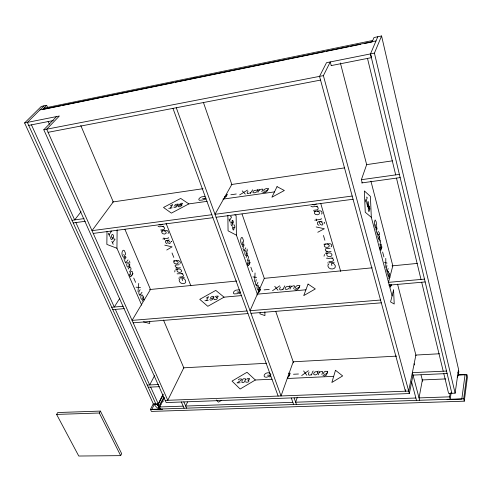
<?xml version="1.0" encoding="UTF-8"?>
<svg xmlns="http://www.w3.org/2000/svg" width="492" height="492" viewBox="0 0 492 492"><rect width="100%" height="100%" fill="white"/><g stroke="black" fill="none" stroke-linecap="round" stroke-linejoin="round"><path stroke-width="0.74" d="M149.709 321.264L149.703 323.472L143.43 321.866M243.558 242.427L243.558 240.748L242.482 237.765L241.75 237.402L241.068 238.128C240.293 240.403 240.52 243.312 242.23 245.102L242.857 243.835L242.156 241.83M141.714 305.138L116.942 248.251L117.127 229.764M177.04 269.622L177.028 270.932L178.024 272.076L179.943 272.445L181.474 271.713L181.462 270.36L180.25 269.155L178.535 268.933L177.04 269.622L175.736 269.376M107.004 231.621L106.85 244.413L116.942 248.251M381.7 247.851L381.085 244.093L380.611 244.555L380.427 246.178L380.654 248.03L381.435 248.761M369.916 209.143L369.301 206.025L368.809 206.492L368.231 209.162L368.914 211.738L369.467 209.973L369.24 208.436L368.785 207.587L368.385 207.808M367.032 203.909L367.659 207.052L368.151 206.585L368.736 203.928L368.053 201.345L367.493 203.085L367.721 204.629L368.176 205.49L368.576 205.269M388.139 268.472L386.976 272.021M389.356 273.706L389.246 274.333L388.311 271.375L387.825 271.984L387.653 273.86L388.452 276.609L389.031 274.124M125.472 254.887L125.528 253.3L124.291 250.52L123.394 250.2L122.539 250.902C121.487 252.993 121.831 256 123.775 257.451L124.581 256.234L123.769 254.364M378.373 231.185L377.118 234.586M379.646 236.658L379.523 237.273L378.539 234.143L378.022 234.684L377.831 236.547L378.668 239.444L379.295 237.021M379.984 247.224L380.205 249.333L380.869 250.391L381.964 246.91M254.647 281.645L255.047 272.98M178.11 204.783L178.159 204.057L175.718 204.401L174.728 205.262L174.728 205.976L175.73 206.087L178.11 204.783L176.204 207.015L174.845 207.483L173.762 207.064M249.733 263.306L249.592 260.52L249.044 259.801L248.349 260.268L247.999 261.805L248.245 263.54L249.321 264.186M157.545 404.436L157.643 404.43M137.988 291.621L138.726 283.423M259.432 287.26L259.235 287.857L258.946 287.666L258.048 285.114L257.328 285.711L256.99 287.488L257.31 289.191L257.993 290.034L258.614 289.364L258.946 287.666M257.943 282.383L256.111 285.791M247.347 252.882L247.138 253.466L246.83 253.251L245.889 250.582L245.133 251.117L244.77 252.888L245.102 254.647L245.822 255.563L246.48 254.936L246.83 253.251M245.791 247.802L243.847 251.086M247.322 262.814L247.537 264.788L248.435 265.748L250.157 262.408M153.203 403.95L150.454 409.369L151.395 411.417L464.276 401.183L467.4 377.087L466.865 374.713L458.433 375.088M464.276 401.183L463.716 398.784L466.865 374.713M132.471 274.425L132.379 271.793L131.721 271.135L130.854 271.59L130.386 273.054L130.632 274.684L131.346 275.342L131.942 275.262M326.959 253.632L326.762 255.065L327.758 256.307L329.911 256.695L331.768 255.889L331.94 254.407L330.71 253.097L328.767 252.87L326.959 253.632L326.325 253.183L325.489 253.374M110.632 236.818L110.774 238.798L111.456 239.536L112.348 239.069L113.584 236.646L113.32 235.17L112.619 234.42L111.862 234.776L111.5 236.031L111.77 237.378L112.484 238.097L113.197 237.851M443.821 373.699L448.593 393.409L455.125 393.176L458.526 369.246L381.577 35.971L374.006 37.54L372.204 41.709M174.765 271.941L174.998 270.372M232.636 226.664L232.452 227.937L233.19 230.004L233.854 229.801L233.768 227.255L234.217 228.03L234.702 227.888L234.899 226.812L234.174 224.776L233.638 224.887M451.182 392.505L450.186 399.24L449.608 396.841L450.162 393.108M143.713 296.805L143.461 297.377L143.104 297.205L142.785 295.643L142.071 294.813L141.173 295.397L140.706 297.082L141.056 298.687L141.874 299.468L142.649 298.816L143.104 297.205M142.022 292.236L139.673 295.501M129.833 264.647L129.562 265.206L129.187 265.01L128.855 263.404L128.111 262.513L127.164 263.048L126.672 264.727L127.028 266.375L127.889 267.224L128.707 266.615L129.187 265.01M128.061 259.893L125.589 263.048M129.525 274.026L129.734 275.883L130.81 276.762L133.018 273.564M56.519 116.573L43.813 129.759L166.173 402.567L409.35 393.545L413.009 375.101L447.117 373.545M405.709 389.726L405.408 391.195L319.542 76.383L326.51 62.687L374.424 53.124L381.577 35.971M391.324 284.499L390.556 287.131L389.689 284.757M388.508 282.359L392.813 265.803L370.919 181.118M388.717 278.62L389.559 275.385M386.927 265.514L386.318 269.149L387.161 271.332M324.031 256.184L324.505 254.469M379.861 245.01L380.611 241.627L380.347 240.305L379.56 239.376M378.938 241.517L379.855 238.374M377.087 228.011L376.429 231.584L377.315 233.921M375.882 229.899L376.804 226.818M327.733 371.282L326.344 375.15L324.32 375.98L322.998 375.408M321.885 374.59L322.721 371.934L322.457 371.485L321.325 371.386L319.087 372.512M318.373 374.763L319.425 371.454M311.485 375.095L312.537 371.878L313.244 371.005M365.98 201.486L367.272 197.587L366.374 197.064M309.062 372.044L308.373 374.141L308.773 375.033L309.972 375.162L311.713 374.387M297.316 397.235L295.649 402.216L415.881 398.022M290.163 373.139L289.167 375.949L287.882 377.499M269.911 377.087L270.883 374.517M299.911 285.391C299.45 287.789 297.844 290.723 294.942 289.8L294.782 289.474M293.656 288.767L294.647 286.252L294.388 285.846L293.214 285.815L290.827 286.971M289.979 289.105L291.221 285.975M282.777 289.757L284.794 285.87M280.385 287.051L279.573 289.032L279.954 289.837L281.196 289.905L283.048 289.093M260.379 312.445L259.807 313.791L264.936 315.6L264.862 311.922M331.202 65.59L371.398 57.644L370.501 53.905L377.782 36.752M260.631 289.025L259.469 291.682L258.048 293.195M258.275 291.922L259.635 288.829M242.052 214.069L264.302 278.349L250.053 310.716L380.544 300.028M256.35 279.659L255.311 283.115L255.631 284.431L256.4 285.132M239.352 293.712L240.207 291.885M187.563 401.995L185.668 406.054L292.845 402.315M247.255 260.742L248.485 257.507L248.171 256.283L247.101 255.453M246.111 257.5L247.562 254.493M242.31 246.75L243.774 243.792M244.118 244.893L243.011 248.3L243.343 249.665L244.155 250.446M213.854 297.365L211.603 298.681L210.613 298.478L210.558 297.66L211.468 296.75L212.802 296.289L213.848 296.535L213.196 298.681L212.138 299.776L210.834 300.212L209.74 299.653M268.472 188.362C267.753 190.779 265.871 193.239 263.042 192.624L262.894 192.341M160.509 409.03L159.568 406.964L164.316 397.456M163 394.504L158.627 403.206L160.121 406.497M47.601 107.416L46.672 105.306L41.316 106.42L24.6 122.945L153.486 404.184L158.375 403.969L163.135 394.504M409.35 393.545L323.392 75.633L330.267 61.937L331.227 65.584M206.554 300.594L208.54 296.676L206.253 298.109M261.762 191.788L262.931 189.475L262.685 189.137L261.467 189.186L258.909 190.379M154.765 403.538L151.696 409.59L162.674 409.221M257.906 192.335L259.382 189.457M120.663 455.641L121.672 453.679L100.405 411.091L57.767 412.53L56.605 414.412L78.769 456.029L120.663 455.641L99.316 413.009L100.405 411.091M250.354 193.399L252.685 189.801M154.556 375.697L149.697 384.953L115.356 309.413M248.023 191.142L247.058 192.969L247.415 193.657L250.68 192.79M229.623 220.588L231.597 216.898L230.373 216.474M227.347 194.217L225.969 196.671L224.407 198.11M204.936 199.813L205.939 198.128M142.163 301.239L143.928 298.287M140.14 289.702L139.008 291.572L138.762 292.992L139.119 294.228L140.048 294.874M119.827 298.226L114.273 307.039L75.873 222.581M129.501 272.07L131.093 268.983L130.743 267.832L129.451 267.082M170.447 208.098L172.735 204.524L170.3 205.933M128.191 269.044L130.048 266.16M126.1 257.193L124.9 259.013L124.642 260.446L125.011 261.719L125.989 262.439M123.83 259.001L125.706 256.166M157.194 404.012L157.557 403.489M112.533 242.808L115.054 239.173L113.56 238.835M109.021 234.782L111.579 231.172L110.848 231.142M179.826 279.007L179.125 279.991C179.063 282.845 182.544 284.597 184.924 283.214L185.73 282.137L185.582 280.68L184.808 279.419L183.842 278.601L181.935 278.792L182.655 280.588M193.633 78.554L194.74 77.103L372.672 40.492L372.038 41.961L364.511 43.505M81.051 211.72L74.661 219.918L31.445 124.857M158.922 407.8L159.199 408.126L159.217 407.788M328.89 263.866L327.955 264.948L328.01 266.381L328.896 267.869L330.458 268.792L332.487 268.964L334.179 268.423L335.243 267.236L335.273 265.649L333.558 263.392L331.337 263.614L331.922 265.575M238.417 379.892L239.173 379.049L241.338 378.932L241.535 379.596L240.822 380.433L237.058 382.893L240.133 382.751M42.619 109.347L46.672 105.306M43.991 105.866L27.331 122.397L155.921 404.092M162.655 230.797L161.911 231.504L161.819 232.728L162.79 233.712L164.58 234.075L166.013 233.417L166.185 232.076L163.977 230.631M246.64 379.332L247.482 378.569L249.505 378.471L249.628 379.191L247.814 380.175L248.694 380.371L249.001 381.146L247.986 382.124L245.92 382.216L245.711 381.429M174.703 260.828L173.959 261.492L173.854 262.66L174.808 263.614L176.567 263.983L177.981 263.374L178.165 262.095L176.001 260.68M327.137 373.231L324.941 374.449L323.687 374.025L323.545 372.874L324.529 371.706L325.833 371.245L327.002 371.589L327.432 372.272M158.067 226.584L158.781 226.4L159.402 226.83L163.854 226.246M288.669 375.747L289.487 375.052M215.072 296.977L215.97 296.233L218.061 296.049L218.153 296.701L216.234 297.691L217.126 297.832L217.409 298.533L216.314 299.48L214.186 299.665L214.014 298.952M315.661 211.216L314.708 211.997L314.431 213.343L315.421 214.414L317.426 214.795L319.167 214.057L319.548 212.587L318.459 211.468L317.199 211.019M299.197 287.236L296.854 288.478L295.563 288.152L295.464 287.088L296.541 285.95L297.924 285.458L299.13 285.717L299.548 286.326M177.102 273.829L182.766 273.626M325.464 244.032L324.517 244.764L324.24 246.049L325.2 247.082L327.174 247.47L328.89 246.793L329.271 245.391L328.213 244.309L326.977 243.86M167.987 233.411L168.399 233.091L168.325 231.947L167.612 230.896L166.671 230.471L161.302 230.969M258.952 291.522L259.837 290.84M310.938 206.634L311.793 206.419L312.445 206.886L317.654 206.203M158.529 406.595L158.627 406.595M179.931 263.392L180.336 263.097L180.275 261.996L178.664 260.563L173.362 260.975M301.701 375.562L308.416 370.71M267.63 190.053L265.114 191.32L263.786 191.111L263.743 190.164L264.93 189.082L266.4 188.553L267.642 188.7L268.042 189.217M226.412 195.89L224.432 196.941M326.46 258.226L327.291 258.048L327.918 258.497L332.998 257.968M321.442 214.038L321.959 213.682L322.032 212.421L321.35 211.277L320.323 210.822L314.074 211.419M272.543 290.692L279.77 285.84M331.122 246.799L331.633 246.467L331.713 245.268L331.054 244.161L330.046 243.712L323.902 244.204M239.647 194.912L247.458 190.109M157.926 404.627L157.446 404.436M158.91 406.786L158.43 406.601M166.745 250.016L172.077 246.855L164.783 245.164M255.348 380.002L240.151 389.018L232.027 381.097L247.015 372.272L255.348 380.002L272.082 379.221M221.566 400.31L218.399 402.185L216.283 399.971M224.063 297.162L207.808 306.301L199.764 299.345L215.779 290.397L224.063 297.162L241.658 295.575M317.771 232.261L324.333 228.749L316.172 226.96M188.842 203.903L171.376 213.128L163.504 207.458L180.693 198.424L188.842 203.903L207.034 201.351M162.501 224.229L160.945 225.047L158.977 224.69M317.586 371.921L317.777 373.145L316.959 374.32L315.292 374.91L313.896 374.603L313.681 373.342L314.72 372.063L316.245 371.614L317.586 371.921L318.293 371.048M289.284 286.504L289.431 287.629L288.521 288.761L286.762 289.394L285.317 289.185L285.145 288.023L286.289 286.781L287.894 286.282L289.284 286.504L290.059 285.655M257.328 190.06L257.421 191.056L256.406 192.126L254.53 192.809L253.042 192.716L252.925 191.695L254.192 190.509L257.328 190.06L258.189 189.254M316.362 204.002L314.462 204.912L312.248 204.537M169.334 239.991L165.841 240.6L165.367 241.049L165.736 242.771L167.095 243.725M322.106 221.246L318.004 221.941L317.395 222.439L317.586 224.327L319.025 225.361M157.723 405.014L158.049 405.168L157.68 404.984M158.707 407.173L159.033 407.333L158.621 407.148M391.085 285.44L390.347 284.825M39.926 109.9L376.017 40.922M60.903 105.786L42.853 109.488L44.274 108.068L194.377 77.183L193.27 78.628L175.22 82.336M62.404 105.472L99.255 97.914M100.762 97.607L173.713 82.644M194.389 78.4L231.271 70.836M232.778 70.528L286.221 59.563M287.728 59.255L324.615 51.691M326.122 51.377L348.705 46.746M350.212 46.439L360.747 44.274M24.6 122.945L59.354 116.007L46.697 129.199L167.772 400.291L183.78 367.813L266.627 363.262M28.702 125.398L53.247 120.546M389.289 276.418L390.027 277.224M43.813 129.759L323.392 75.633M48.087 132.317L320.556 80.091M259.204 289.813L259.573 289.751M112.557 202.009L203.042 188.7M231.172 184.562L344.462 167.895M366.515 164.654L392.364 160.847M143.363 299.228L144.593 299.886M202.612 198.528L204.82 198.215L204.1 199.426L202.784 199.967L199.524 200.336L198.799 199.752L198.983 198.823L200.023 197.722L201.609 196.874L204.93 196.37M230.859 194.764L236.277 193.996M72.016 220.287L84.058 218.602M222.95 199.119L274.499 191.886M361.602 179.666L399.375 174.371M168.762 208.331L172.145 207.864M73.228 222.944L85.264 221.277M361.688 182.938L400.15 177.6M211.843 214.721L92.01 230.662L113.265 201.911L80.805 125.546M352.18 196.05L215.004 214.303L231.806 184.469L203.399 102.41M93.24 233.411L212.925 217.679M216.08 217.267L353.059 199.26M160.669 229.992L163.572 229.616L164.592 228.805L164.402 227.624L162.883 226.375M313.484 210.342L316.873 209.906L318.158 209.008L318.096 207.71L316.516 206.351M162.803 238.989L168.258 238.245L168.202 237.292M314.726 220.201L321.104 219.34L321.171 218.294M171.21 241.56L171.708 241.504M324.05 222.956L324.628 222.882M179.211 264.714L175.601 265.108L175.109 265.532L175.3 266.566L177.36 268.054M330.114 248.251L325.913 248.706L325.292 249.173L325.372 250.305L327.537 251.916M175.927 268.208L180.41 267.728M325.87 252.095L331.091 251.535M179.598 277.051L182.44 276.762L183.448 276.024L183.282 274.917L181.812 273.724M328.89 261.732L332.198 261.393L333.453 260.582L333.416 259.376L331.891 258.079M178.614 278.14L179.033 278.097M179.906 278.011L184.334 277.556M327.611 262.931L328.103 262.882M329.117 262.777L334.265 262.248M149.5 289.554L236.726 281.043M264.265 278.349L372.143 267.82M392.038 265.883L417.284 263.417M237.015 292.094L239.13 291.904L238.515 293.214L237.279 293.73L234.155 293.909L233.411 293.195L233.522 292.168L234.45 291L235.926 290.157L239.112 289.825L239.807 290.452M264.056 289.886L269.235 289.413M111.721 307.266L123.166 306.239M256.959 294.198L305.919 289.794M388.163 282.39L424.485 279.124M204.912 300.741L208.202 300.446M112.803 309.64L124.236 308.625M388.895 285.163L425.162 281.953M247.027 310.969L132.084 320.384L150.478 289.456L124.925 229.34M133.172 322.826L247.98 313.57M251 313.33L381.306 302.826M396.657 356.116L293.195 361.798L281.03 395.955L176.277 107.748M439.442 353.766L415.881 355.058L408.68 391.072L165.201 400.39M267.58 375.218L269.604 375.119L269.081 376.497L266.387 377.253L264.911 377.026L264.155 376.22L264.216 375.113C265.127 373.176 267.494 372.432 269.481 372.874L270.182 373.588M293.503 374.252L298.459 374.006M147.237 385.064L158.449 384.541M287.297 378.508L333.693 376.337M446.521 371.06L412.364 372.653L419.658 400.273M148.203 387.192L159.408 386.681M458.31 374.806L465.081 374.504L461.803 399.153L447.087 399.652M421.988 379.953L445.758 378.926M157.643 404.916L157.969 404.904M157.741 405.285L158.147 405.303M159.568 406.964L183.159 406.146M449.608 396.841L419.036 397.911L422.241 380.654L422.739 380.341L422.351 380.07M158.627 407.081L158.953 407.068M159.131 407.462L158.811 407.468M158.836 407.739L159.248 407.727M150.454 409.369L463.716 398.784M56.605 414.412L99.316 413.009M457.781 372.684L458.452 373.096A9.065 6.568 10.4 0 1 457.179 377.149M136.069 287.199L140.491 287.519M252.974 276.922L256.584 277.359M384.461 262.464L387.007 263.072M458.304 370.673L458.741 371.06A9.04 6.568 10.4 0 1 458.237 374.006M288.343 373.102L289.444 373.44L289.819 374.111M257.648 295.04L236.424 235.17L228.067 230.822L227.864 215.453M234.85 214.838L236.129 215.564L236.424 235.17M167.969 240.336L170.226 242.212L170.263 243.109L169.635 243.54L168.123 242.907L166.727 240.49M320.483 221.64L322.149 222.63L322.832 223.669L322.752 224.66L321.971 225.133L320.317 224.457L319.031 221.818M156.671 404.061C157.483 405.217 154.549 403.809 154.759 404.934A7.792 5.191 26.7 0 0 158.424 408.569M371.312 217.292L365.242 212.255L364.351 190.939L370.414 196.4L371.312 217.292L392.081 295.889M242.199 190.859L245.323 194.112M274.751 286.307L277.968 290.194M303.613 370.95L306.885 375.31M226.529 194.555L226.873 195.066M259.868 289.339L260.231 289.942M157.784 403.987L159.851 408.538M159.568 401.324L161.056 404.615M150.669 387.081L158.363 404.006M160.509 399.455L161.991 402.739M162.378 395.734L163.848 399.012M161.45 397.591L163.221 401.521M48.142 121.419L49.391 124.224M181.339 401.982L184.076 408.231M183.848 401.884L186.579 408.151M108.345 233.233L109.704 236.332M111.862 241.277L113.203 244.346M133.732 278.041L135.595 282.353M163.485 320.064L183.879 368.047M163.898 237.888L164.556 239.53M172.022 252.974L173.793 257.396M171.37 241.314L171.548 241.757M166.075 223.343L190.878 285.815M172.963 108.381L278.14 396.066M291.325 398.059L293.632 404.529M294.136 397.954L296.436 404.436M229.044 218.952L230.207 222.224M250.846 267.168L252.476 271.781M275.729 311.35L293.552 362.838M316.128 218.989L316.67 220.779M323.441 235.459L324.88 240.28M324.271 222.679L324.413 223.159M320.679 203.27L340.716 271.418M411.589 381.903L416.509 400.377M365.507 199.684L366.46 203.294M375.593 224.66L376.165 226.824L375.765 228.147C374.467 225.754 373.84 222.409 375.15 219.93L376.208 221.806L376.608 225.361M382.616 252.009L383.926 256.978M362.217 182.864L361.38 179.697L366.657 164.629L340.372 62.945M414.141 363.76L414.461 364.978M397.561 284.167L416.029 355.618M421.029 374.966L422.653 381.238M367.499 58.413L395.691 174.888M396.472 178.11L421.004 279.438M421.687 282.26L443.218 371.214M370.501 53.905L451.853 393.293M374.424 53.124L455.125 393.176M129.593 261.018L129.9 263.054M247.064 249.032L247.365 251.197M379.314 232.544L379.596 234.862M385.777 258.355L385.802 267.556M232.193 220.539L232.507 224.623L231.837 225.896L231.148 224.881L231.086 222.206L231.566 221.972L232.796 223.559L233.374 222.458L233.147 221.099L232.624 220.33L232.193 220.539M393.569 289.942L390.568 301.934L394.227 304.025L393.569 289.942M335.495 370.291L331.86 382.481L342.653 375.919L335.495 370.291M308.06 284.075L303.742 295.606L315.311 288.945L308.06 284.075M157.92 405.611L158.399 405.857L157.92 405.611M245.422 379.812L244.057 382.235L242.759 382.635L241.806 382.339L242.328 379.953L243.3 378.815L245.367 378.717L245.422 379.812M277.045 186.64L271.904 197.224L284.351 190.502L277.045 186.64M181.806 205.625L179.328 206.861L178.227 206.689L178.19 206.136L179.002 205.459L181.911 204.389L182.575 203.325L181.622 203.208L179.623 204.242L179.678 204.703L181.782 205.072L181.806 205.625"/></g></svg>
